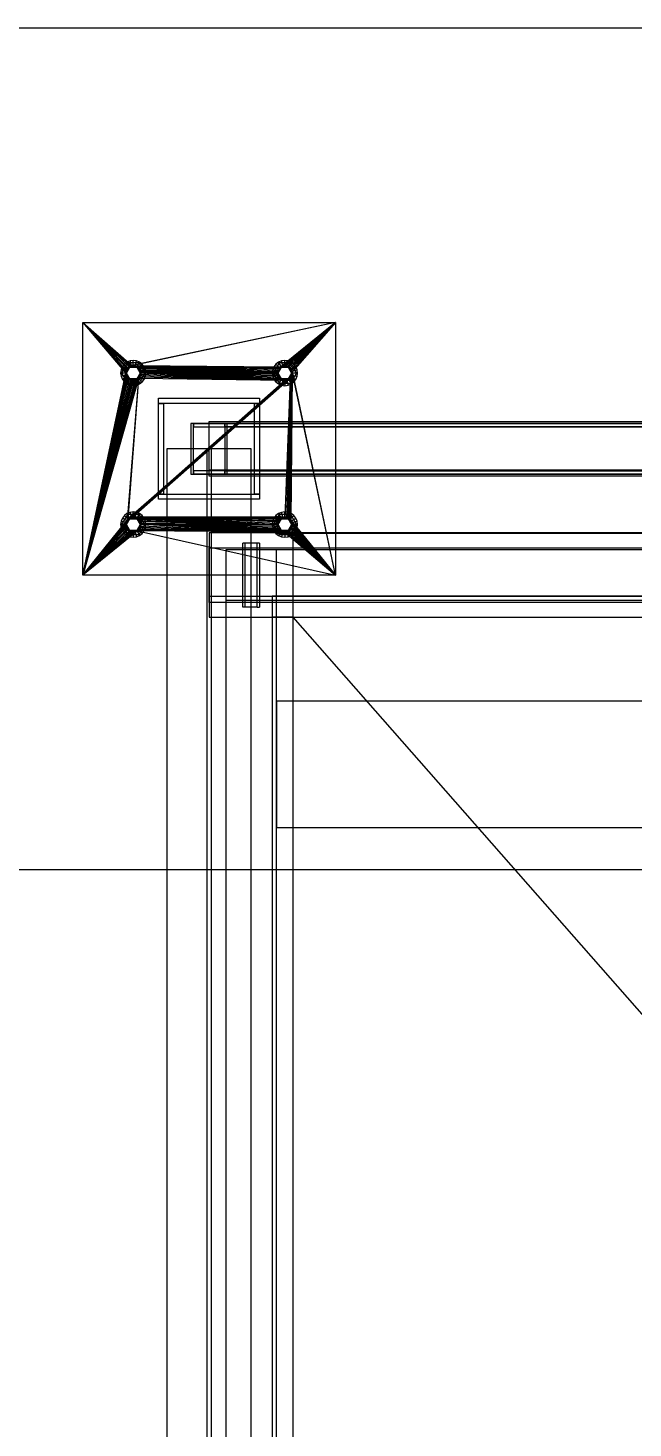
# Model space of a CAD drawing. Header units: millimetres. Extents: x -191664 to 191490, y -197311 to 10263.
# Drawn here: x 11355 to 12073, y -15314 to -13650 of the extents above; entities that cross this region are included whole.
import ezdxf

# ---------------------------------------------------------------- set-up
doc = ezdxf.new("R2010")
doc.units = ezdxf.units.MM
for name, color, linetype, lineweight in [('ACCESOS_PROPUESTOS', 30, 'Continuous', 0), ('COTAS_O', 1, 'Continuous', 0), ('superior_dosificador', 7, 'Continuous', 0)]:
    doc.layers.add(name, color=color, linetype=linetype, lineweight=lineweight)
doc.dimstyles.new('PLANTA_100', dxfattribs={"dimtxt": 250, "dimasz": 150, "dimexe": 150, "dimexo": 80, "dimgap": 100, "dimtad": 1, "dimtih": 1, "dimtoh": 1, "dimdec": 1, "dimdsep": 46, "dimcen": 0.09, "dimclrd": 1, "dimclre": 1, "dimclrt": 1, "dimadec": 0, "dimazin": 0, "dimtfac": 1, "dimtdec": 4, "dimtofl": 0, "dimtmove": 0, "dimatfit": 3, "dimfxl": 1, "dimtolj": 1, "dimtzin": 0, "dimarcsym": 0})

# ---------------------------------------------------------------- blocks, each defined once
blk = doc.blocks.new('*D32')
at = {"layer": 'COTAS_O', "color": 1, "lineweight": -2, "transparency": 16777216}
for p, q in [((11649.5, -14250), (12519.5, -14250)), ((12369.5, -15800), (12369.5, -14400)), ((11649.5, -15950), (12519.5, -15950))]:
    blk.add_line(p, q, dxfattribs=at)
at = {"layer": 'COTAS_O', "color": 1, "transparency": 16777216}
for points in [[(12344.5, -14400), (12394.5, -14400), (12369.5, -14250)], [(12344.5, -15800), (12394.5, -15800), (12369.5, -15950)]]:
    blk.add_solid(points, dxfattribs=at)
at = {"layer": 'Defpoints', "color": 0, "transparency": 16777216}
for p in [(11569.5, -14250), (12369.5, -14250), (11569.5, -15950)]:
    blk.add_point(p, dxfattribs=at)

msp = doc.modelspace()

# ---------------------------------------------------------------- linework, layer by layer
at = {"layer": 'ACCESOS_PROPUESTOS'}
for p, q in [((60117.12, -13650), (-1000, -13650)), ((-1000, -14650), (60117.12, -14650))]:
    msp.add_line(p, q, dxfattribs=at)
at = {"layer": 'superior_dosificador', "color": 252, "true_color": 0x82929a}
for p, q in [((11419.53, -14300), (11419.53, -14000)), ((11419.53, -14000), (11470.53, -14060)), ((11419.53, -14000), (11470.7, -14058.24)), ((11419.53, -14000), (11471.21, -14056.56)), ((11419.53, -14000), (11472.05, -14055)), ((11419.53, -14000), (11473.16, -14053.64)), ((11419.53, -14000), (11474.53, -14052.52)), ((11419.53, -14000), (11476.08, -14051.69)), ((11419.53, -14000), (11477.77, -14051.17)), ((11419.53, -14000), (11719.53, -14000)), ((11719.53, -14000), (11477.77, -14051.17)), ((11719.53, -14000), (11479.53, -14051)), ((11719.53, -14000), (11654.53, -14052.52)), ((11719.53, -14000), (11656.08, -14051.69)), ((11719.53, -14000), (11657.77, -14051.17)), ((11719.53, -14000), (11659.53, -14051)), ((11719.53, -14000), (11661.28, -14051.17)), ((11719.53, -14000), (11662.97, -14051.69)), ((11719.53, -14000), (11664.53, -14052.52)), ((11719.53, -14000), (11665.89, -14053.64)), ((11719.53, -14000), (11667.01, -14055)), ((11719.53, -14000), (11667.84, -14056.56)), ((11719.53, -14000), (11668.36, -14058.24)), ((11719.53, -14000), (11719.53, -14300)), ((11471.21, -14056.56), (11470.7, -14058.24)), ((11472.05, -14055), (11471.21, -14056.56)), ((11473.16, -14053.64), (11472.05, -14055)), ((11474.53, -14052.52), (11473.16, -14053.64)), ((11476.08, -14051.69), (11474.53, -14052.52)), ((11477.77, -14051.17), (11476.08, -14051.69)), ((11479.53, -14051), (11477.77, -14051.17)), ((11481.28, -14051.17), (11479.53, -14051)), ((11479.53, -14051), (11650.7, -14058.24)), ((11479.53, -14051), (11651.21, -14056.56)), ((11479.53, -14051), (11652.05, -14055)), ((11479.53, -14051), (11653.16, -14053.64)), ((11479.53, -14051), (11654.53, -14052.52)), ((11482.97, -14051.69), (11481.28, -14051.17)), ((11481.28, -14051.17), (11650.7, -14058.24)), ((11484.53, -14052.52), (11482.97, -14051.69)), ((11482.97, -14051.69), (11650.7, -14058.24)), ((11485.89, -14053.64), (11484.53, -14052.52)), ((11484.53, -14052.52), (11650.7, -14058.24)), ((11487.01, -14055), (11485.89, -14053.64)), ((11485.89, -14053.64), (11650.7, -14058.24)), ((11487.84, -14056.56), (11487.01, -14055)), ((11487.01, -14055), (11650.7, -14058.24)), ((11488.36, -14058.24), (11487.84, -14056.56)), ((11487.84, -14056.56), (11650.7, -14058.24)), ((11651.21, -14056.56), (11650.7, -14058.24)), ((11652.05, -14055), (11651.21, -14056.56)), ((11653.16, -14053.64), (11652.05, -14055)), ((11654.53, -14052.52), (11653.16, -14053.64)), ((11656.08, -14051.69), (11654.53, -14052.52)), ((11657.77, -14051.17), (11656.08, -14051.69)), ((11659.53, -14051), (11657.77, -14051.17)), ((11661.28, -14051.17), (11659.53, -14051)), ((11662.97, -14051.69), (11661.28, -14051.17)), ((11664.53, -14052.52), (11662.97, -14051.69)), ((11665.89, -14053.64), (11664.53, -14052.52)), ((11667.01, -14055), (11665.89, -14053.64)), ((11667.84, -14056.56), (11667.01, -14055)), ((11668.36, -14058.24), (11667.84, -14056.56)), ((11419.53, -14300), (11470.53, -14060)), ((11470.7, -14061.76), (11419.53, -14300)), ((11471.21, -14063.44), (11419.53, -14300)), ((11472.05, -14065), (11419.53, -14300)), ((11473.16, -14066.36), (11419.53, -14300)), ((11485.89, -14066.36), (11419.53, -14300)), ((11474.53, -14067.48), (11419.53, -14300)), ((11484.53, -14067.48), (11419.53, -14300)), ((11476.08, -14068.31), (11419.53, -14300)), ((11482.97, -14068.31), (11419.53, -14300)), ((11477.77, -14068.83), (11419.53, -14300)), ((11481.28, -14068.83), (11419.53, -14300)), ((11479.53, -14069), (11419.53, -14300)), ((11470.7, -14058.24), (11470.53, -14060)), ((11470.53, -14060), (11470.7, -14061.76)), ((11470.7, -14061.76), (11471.21, -14063.44)), ((11471.21, -14063.44), (11472.05, -14065)), ((11472.05, -14065), (11473.16, -14066.36)), ((11485.89, -14066.36), (11472.05, -14235)), ((11473.16, -14066.36), (11474.53, -14067.48)), ((11485.89, -14066.36), (11473.16, -14233.64)), ((11665.89, -14066.36), (11473.16, -14233.64)), ((11664.53, -14067.48), (11473.16, -14233.64)), ((11662.97, -14068.31), (11473.16, -14233.64)), ((11661.28, -14068.83), (11473.16, -14233.64)), ((11659.53, -14069), (11473.16, -14233.64)), ((11665.89, -14066.36), (11474.53, -14232.52)), ((11474.53, -14067.48), (11476.08, -14068.31)), ((11665.89, -14066.36), (11476.08, -14231.69)), ((11476.08, -14068.31), (11477.77, -14068.83)), ((11665.89, -14066.36), (11477.77, -14231.17)), ((11477.77, -14068.83), (11479.53, -14069)), ((11665.89, -14066.36), (11479.53, -14231)), ((11479.53, -14069), (11481.28, -14068.83)), ((11481.28, -14068.83), (11482.97, -14068.31)), ((11482.97, -14068.31), (11484.53, -14067.48)), ((11484.53, -14067.48), (11485.89, -14066.36)), ((11485.89, -14066.36), (11487.01, -14065)), ((11659.53, -14069), (11485.89, -14066.36)), ((11487.01, -14065), (11487.84, -14063.44)), ((11659.53, -14069), (11487.01, -14065)), ((11487.84, -14063.44), (11488.36, -14061.76)), ((11659.53, -14069), (11487.84, -14063.44)), ((11488.53, -14060), (11488.36, -14058.24)), ((11488.36, -14058.24), (11650.7, -14058.24)), ((11488.36, -14061.76), (11488.53, -14060)), ((11659.53, -14069), (11488.36, -14061.76)), ((11488.53, -14060), (11650.7, -14058.24)), ((11650.53, -14060), (11488.53, -14060)), ((11650.7, -14061.76), (11488.53, -14060)), ((11651.21, -14063.44), (11488.53, -14060)), ((11652.05, -14065), (11488.53, -14060)), ((11653.16, -14066.36), (11488.53, -14060)), ((11654.53, -14067.48), (11488.53, -14060)), ((11656.08, -14068.31), (11488.53, -14060)), ((11657.77, -14068.83), (11488.53, -14060)), ((11659.53, -14069), (11488.53, -14060)), ((11650.7, -14058.24), (11650.53, -14060)), ((11650.53, -14060), (11650.7, -14061.76)), ((11650.7, -14061.76), (11651.21, -14063.44)), ((11651.21, -14063.44), (11652.05, -14065)), ((11652.05, -14065), (11653.16, -14066.36)), ((11653.16, -14066.36), (11654.53, -14067.48)), ((11654.53, -14067.48), (11656.08, -14068.31)), ((11656.08, -14068.31), (11657.77, -14068.83)), ((11657.77, -14068.83), (11659.53, -14069)), ((11668.53, -14060), (11659.53, -14231)), ((11668.36, -14061.76), (11659.53, -14231)), ((11667.84, -14063.44), (11659.53, -14231)), ((11667.01, -14065), (11659.53, -14231)), ((11665.89, -14066.36), (11659.53, -14231)), ((11659.53, -14069), (11661.28, -14068.83)), ((11668.53, -14060), (11661.28, -14231.17)), ((11661.28, -14068.83), (11662.97, -14068.31)), ((11662.97, -14231.69), (11668.53, -14060)), ((11662.97, -14068.31), (11664.53, -14067.48)), ((11664.53, -14232.52), (11668.53, -14060)), ((11664.53, -14067.48), (11665.89, -14066.36)), ((11665.89, -14233.64), (11668.53, -14060)), ((11665.89, -14066.36), (11667.01, -14065)), ((11667.01, -14235), (11668.53, -14060)), ((11667.01, -14065), (11667.84, -14063.44)), ((11667.84, -14063.44), (11668.36, -14061.76)), ((11719.53, -14300), (11668.36, -14058.24)), ((11668.53, -14060), (11668.36, -14058.24)), ((11668.36, -14061.76), (11668.53, -14060)), ((11719.53, -14300), (11668.53, -14060)), ((11419.53, -14300), (11472.05, -14235)), ((11419.53, -14300), (11471.21, -14236.56)), ((11419.53, -14300), (11470.7, -14238.24)), ((11470.7, -14238.24), (11470.53, -14240)), ((11471.21, -14236.56), (11470.7, -14238.24)), ((11472.05, -14235), (11471.21, -14236.56)), ((11473.16, -14233.64), (11472.05, -14235)), ((11474.53, -14232.52), (11473.16, -14233.64)), ((11476.08, -14231.69), (11474.53, -14232.52)), ((11477.77, -14231.17), (11476.08, -14231.69)), ((11479.53, -14231), (11477.77, -14231.17)), ((11481.28, -14231.17), (11479.53, -14231)), ((11479.53, -14231), (11650.53, -14240)), ((11479.53, -14231), (11650.7, -14238.24)), ((11479.53, -14231), (11651.21, -14236.56)), ((11479.53, -14231), (11652.05, -14235)), ((11479.53, -14231), (11653.16, -14233.64)), ((11479.53, -14231), (11654.53, -14232.52)), ((11479.53, -14231), (11656.08, -14231.69)), ((11479.53, -14231), (11657.77, -14231.17)), ((11479.53, -14231), (11659.53, -14231)), ((11482.97, -14231.69), (11481.28, -14231.17)), ((11481.28, -14231.17), (11650.53, -14240)), ((11484.53, -14232.52), (11482.97, -14231.69)), ((11482.97, -14231.69), (11650.53, -14240)), ((11485.89, -14233.64), (11484.53, -14232.52)), ((11484.53, -14232.52), (11650.53, -14240)), ((11487.01, -14235), (11485.89, -14233.64)), ((11485.89, -14233.64), (11650.53, -14240)), ((11487.84, -14236.56), (11487.01, -14235)), ((11487.01, -14235), (11650.53, -14240)), ((11488.36, -14238.24), (11487.84, -14236.56)), ((11487.84, -14236.56), (11650.53, -14240)), ((11488.53, -14240), (11488.36, -14238.24)), ((11488.36, -14238.24), (11650.53, -14240)), ((11650.7, -14238.24), (11650.53, -14240)), ((11651.21, -14236.56), (11650.7, -14238.24)), ((11652.05, -14235), (11651.21, -14236.56)), ((11653.16, -14233.64), (11652.05, -14235)), ((11654.53, -14232.52), (11653.16, -14233.64)), ((11656.08, -14231.69), (11654.53, -14232.52)), ((11657.77, -14231.17), (11656.08, -14231.69)), ((11659.53, -14231), (11657.77, -14231.17)), ((11661.28, -14231.17), (11659.53, -14231)), ((11662.97, -14231.69), (11661.28, -14231.17)), ((11664.53, -14232.52), (11662.97, -14231.69)), ((11665.89, -14233.64), (11664.53, -14232.52)), ((11667.01, -14235), (11665.89, -14233.64)), ((11667.84, -14236.56), (11667.01, -14235)), ((11667.01, -14235), (11719.53, -14300)), ((11668.36, -14238.24), (11667.84, -14236.56)), ((11667.84, -14236.56), (11719.53, -14300)), ((11668.53, -14240), (11668.36, -14238.24)), ((11668.36, -14238.24), (11719.53, -14300)), ((11470.53, -14240), (11419.53, -14300)), ((11470.7, -14241.76), (11419.53, -14300)), ((11471.21, -14243.44), (11419.53, -14300)), ((11472.05, -14245), (11419.53, -14300)), ((11473.16, -14246.36), (11419.53, -14300)), ((11474.53, -14247.48), (11419.53, -14300)), ((11484.53, -14247.48), (11419.53, -14300)), ((11476.08, -14248.31), (11419.53, -14300)), ((11482.97, -14248.31), (11419.53, -14300)), ((11477.77, -14248.83), (11419.53, -14300)), ((11481.28, -14248.83), (11419.53, -14300)), ((11479.53, -14249), (11419.53, -14300)), ((11470.53, -14240), (11470.7, -14241.76)), ((11470.7, -14241.76), (11471.21, -14243.44)), ((11471.21, -14243.44), (11472.05, -14245)), ((11472.05, -14245), (11473.16, -14246.36)), ((11473.16, -14246.36), (11474.53, -14247.48)), ((11474.53, -14247.48), (11476.08, -14248.31)), ((11476.08, -14248.31), (11477.77, -14248.83)), ((11477.77, -14248.83), (11479.53, -14249)), ((11479.53, -14249), (11481.28, -14248.83)), ((11481.28, -14248.83), (11482.97, -14248.31)), ((11482.97, -14248.31), (11484.53, -14247.48)), ((11484.53, -14247.48), (11485.89, -14246.36)), ((11484.53, -14247.48), (11719.53, -14300)), ((11659.53, -14249), (11484.53, -14247.48)), ((11485.89, -14246.36), (11487.01, -14245)), ((11659.53, -14249), (11485.89, -14246.36)), ((11487.01, -14245), (11487.84, -14243.44)), ((11659.53, -14249), (11487.01, -14245)), ((11487.84, -14243.44), (11488.36, -14241.76)), ((11659.53, -14249), (11487.84, -14243.44)), ((11488.36, -14241.76), (11488.53, -14240)), ((11659.53, -14249), (11488.36, -14241.76)), ((11650.53, -14240), (11488.53, -14240)), ((11650.7, -14241.76), (11488.53, -14240)), ((11651.21, -14243.44), (11488.53, -14240)), ((11652.05, -14245), (11488.53, -14240)), ((11653.16, -14246.36), (11488.53, -14240)), ((11654.53, -14247.48), (11488.53, -14240)), ((11656.08, -14248.31), (11488.53, -14240)), ((11657.77, -14248.83), (11488.53, -14240)), ((11659.53, -14249), (11488.53, -14240)), ((11650.53, -14240), (11650.7, -14241.76)), ((11650.7, -14241.76), (11651.21, -14243.44)), ((11651.21, -14243.44), (11652.05, -14245)), ((11652.05, -14245), (11653.16, -14246.36)), ((11653.16, -14246.36), (11654.53, -14247.48)), ((11654.53, -14247.48), (11656.08, -14248.31)), ((11656.08, -14248.31), (11657.77, -14248.83)), ((11657.77, -14248.83), (11659.53, -14249)), ((11659.53, -14249), (11661.28, -14248.83)), ((11659.53, -14249), (11719.53, -14300)), ((11661.28, -14248.83), (11662.97, -14248.31)), ((11661.28, -14248.83), (11719.53, -14300)), ((11662.97, -14248.31), (11664.53, -14247.48)), ((11662.97, -14248.31), (11719.53, -14300)), ((11664.53, -14247.48), (11665.89, -14246.36)), ((11664.53, -14247.48), (11719.53, -14300)), ((11665.89, -14246.36), (11667.01, -14245)), ((11665.89, -14246.36), (11719.53, -14300)), ((11667.01, -14245), (11667.84, -14243.44)), ((11667.01, -14245), (11719.53, -14300)), ((11667.84, -14243.44), (11668.36, -14241.76)), ((11667.84, -14243.44), (11719.53, -14300)), ((11668.36, -14241.76), (11668.53, -14240)), ((11668.36, -14241.76), (11719.53, -14300)), ((11668.53, -14240), (11719.53, -14300)), ((11719.53, -14300), (11419.53, -14300))]:
    msp.add_line(p, q, dxfattribs=at)
at = {"layer": 'superior_dosificador', "color": 252, "true_color": 0x8ba19a}
for p, q in [((11465.04, -14056.12), (11464.53, -14060)), ((11466.54, -14052.5), (11465.04, -14056.12)), ((11470.84, -14057.67), (11465.04, -14056.12)), ((11472.6, -14048.01), (11465.68, -14060)), ((11468.92, -14049.39), (11466.54, -14052.5)), ((11471.73, -14055.5), (11466.54, -14052.5)), ((11472.03, -14047.01), (11468.92, -14049.39)), ((11473.16, -14053.64), (11468.92, -14049.39)), ((11470.84, -14057.67), (11471.73, -14055.5)), ((11471.53, -14060), (11475.53, -14053.07)), ((11471.73, -14055.5), (11473.16, -14053.64)), ((11475.65, -14045.51), (11472.03, -14047.01)), ((11475.03, -14052.21), (11472.03, -14047.01)), ((11486.45, -14048.01), (11472.6, -14048.01)), ((11475.53, -14053.07), (11472.6, -14048.01)), ((11473.16, -14053.64), (11475.03, -14052.21)), ((11475.03, -14052.21), (11477.2, -14051.31)), ((11475.53, -14053.07), (11483.53, -14053.07)), ((11479.53, -14045), (11475.65, -14045.51)), ((11477.2, -14051.31), (11475.65, -14045.51)), ((11477.2, -14051.31), (11479.53, -14051)), ((11483.41, -14045.51), (11479.53, -14045)), ((11479.53, -14051), (11479.53, -14045)), ((11479.53, -14051), (11481.86, -14051.31)), ((11481.86, -14051.31), (11483.41, -14045.51)), ((11481.86, -14051.31), (11484.03, -14052.21)), ((11487.03, -14047.01), (11483.41, -14045.51)), ((11483.53, -14053.07), (11486.45, -14048.01)), ((11483.53, -14053.07), (11487.53, -14060)), ((11484.03, -14052.21), (11487.03, -14047.01)), ((11484.03, -14052.21), (11485.89, -14053.64)), ((11485.89, -14053.64), (11490.14, -14049.39)), ((11485.89, -14053.64), (11487.32, -14055.5)), ((11493.38, -14060), (11486.45, -14048.01)), ((11490.14, -14049.39), (11487.03, -14047.01)), ((11487.32, -14055.5), (11492.52, -14052.5)), ((11487.32, -14055.5), (11488.22, -14057.67)), ((11488.22, -14057.67), (11494.02, -14056.12)), ((11492.52, -14052.5), (11490.14, -14049.39)), ((11494.02, -14056.12), (11492.52, -14052.5)), ((11494.53, -14060), (11494.02, -14056.12)), ((11645.04, -14056.12), (11644.53, -14060)), ((11646.54, -14052.5), (11645.04, -14056.12)), ((11650.84, -14057.67), (11645.04, -14056.12)), ((11652.6, -14048.01), (11645.68, -14060)), ((11648.92, -14049.39), (11646.54, -14052.5)), ((11651.73, -14055.5), (11646.54, -14052.5)), ((11652.03, -14047.01), (11648.92, -14049.39)), ((11653.16, -14053.64), (11648.92, -14049.39)), ((11650.84, -14057.67), (11651.73, -14055.5)), ((11651.53, -14060), (11655.53, -14053.07)), ((11651.73, -14055.5), (11653.16, -14053.64)), ((11655.65, -14045.51), (11652.03, -14047.01)), ((11655.03, -14052.21), (11652.03, -14047.01)), ((11666.45, -14048.01), (11652.6, -14048.01)), ((11655.53, -14053.07), (11652.6, -14048.01)), ((11653.16, -14053.64), (11655.03, -14052.21)), ((11655.03, -14052.21), (11657.2, -14051.31)), ((11655.53, -14053.07), (11663.53, -14053.07)), ((11659.53, -14045), (11655.65, -14045.51)), ((11657.2, -14051.31), (11655.65, -14045.51)), ((11657.2, -14051.31), (11659.53, -14051)), ((11663.41, -14045.51), (11659.53, -14045)), ((11659.53, -14051), (11659.53, -14045)), ((11659.53, -14051), (11661.86, -14051.31)), ((11661.86, -14051.31), (11663.41, -14045.51)), ((11661.86, -14051.31), (11664.03, -14052.21)), ((11667.03, -14047.01), (11663.41, -14045.51)), ((11663.53, -14053.07), (11666.45, -14048.01)), ((11663.53, -14053.07), (11667.53, -14060)), ((11664.03, -14052.21), (11667.03, -14047.01)), ((11664.03, -14052.21), (11665.89, -14053.64)), ((11665.89, -14053.64), (11670.14, -14049.39)), ((11665.89, -14053.64), (11667.32, -14055.5)), ((11673.38, -14060), (11666.45, -14048.01)), ((11670.14, -14049.39), (11667.03, -14047.01)), ((11667.32, -14055.5), (11672.52, -14052.5)), ((11667.32, -14055.5), (11668.22, -14057.67)), ((11668.22, -14057.67), (11674.02, -14056.12)), ((11672.52, -14052.5), (11670.14, -14049.39)), ((11674.02, -14056.12), (11672.52, -14052.5)), ((11674.53, -14060), (11674.02, -14056.12)), ((11470.53, -14060), (11464.53, -14060)), ((11464.53, -14060), (11465.04, -14063.88)), ((11470.84, -14062.33), (11465.04, -14063.88)), ((11465.04, -14063.88), (11466.54, -14067.5)), ((11471.53, -14060), (11465.68, -14060)), ((11465.68, -14060), (11472.6, -14071.99)), ((11471.73, -14064.5), (11466.54, -14067.5)), ((11466.54, -14067.5), (11468.92, -14070.61)), ((11473.16, -14066.36), (11468.92, -14070.61)), ((11468.92, -14070.61), (11472.03, -14072.99)), ((11470.53, -14060), (11470.84, -14057.67)), ((11470.84, -14062.33), (11470.53, -14060)), ((11471.73, -14064.5), (11470.84, -14062.33)), ((11475.53, -14066.93), (11471.53, -14060)), ((11473.16, -14066.36), (11471.73, -14064.5)), ((11475.03, -14067.79), (11472.03, -14072.99)), ((11472.03, -14072.99), (11475.65, -14074.49)), ((11475.53, -14066.93), (11472.6, -14071.99)), ((11472.6, -14071.99), (11486.45, -14071.99)), ((11475.03, -14067.79), (11473.16, -14066.36)), ((11477.2, -14068.69), (11475.03, -14067.79)), ((11483.53, -14066.93), (11475.53, -14066.93)), ((11477.2, -14068.69), (11475.65, -14074.49)), ((11479.53, -14069), (11477.2, -14068.69)), ((11481.86, -14068.69), (11479.53, -14069)), ((11479.53, -14069), (11479.53, -14075)), ((11484.03, -14067.79), (11481.86, -14068.69)), ((11481.86, -14068.69), (11483.41, -14074.49)), ((11483.41, -14074.49), (11487.03, -14072.99)), ((11487.53, -14060), (11483.53, -14066.93)), ((11483.53, -14066.93), (11486.45, -14071.99)), ((11485.89, -14066.36), (11484.03, -14067.79)), ((11484.03, -14067.79), (11487.03, -14072.99)), ((11487.32, -14064.5), (11485.89, -14066.36)), ((11485.89, -14066.36), (11490.14, -14070.61)), ((11486.45, -14071.99), (11493.38, -14060)), ((11487.03, -14072.99), (11490.14, -14070.61)), ((11488.22, -14062.33), (11487.32, -14064.5)), ((11487.32, -14064.5), (11492.52, -14067.5)), ((11493.38, -14060), (11487.53, -14060)), ((11488.22, -14057.67), (11488.53, -14060)), ((11488.53, -14060), (11488.22, -14062.33)), ((11488.22, -14062.33), (11494.02, -14063.88)), ((11494.53, -14060), (11488.53, -14060)), ((11490.14, -14070.61), (11492.52, -14067.5)), ((11492.52, -14067.5), (11494.02, -14063.88)), ((11494.02, -14063.88), (11494.53, -14060)), ((11650.53, -14060), (11644.53, -14060)), ((11644.53, -14060), (11645.04, -14063.88)), ((11650.84, -14062.33), (11645.04, -14063.88)), ((11645.04, -14063.88), (11646.54, -14067.5)), ((11651.53, -14060), (11645.68, -14060)), ((11645.68, -14060), (11652.6, -14071.99)), ((11651.73, -14064.5), (11646.54, -14067.5)), ((11646.54, -14067.5), (11648.92, -14070.61)), ((11653.16, -14066.36), (11648.92, -14070.61)), ((11648.92, -14070.61), (11652.03, -14072.99)), ((11650.53, -14060), (11650.84, -14057.67)), ((11650.84, -14062.33), (11650.53, -14060)), ((11651.73, -14064.5), (11650.84, -14062.33)), ((11655.53, -14066.93), (11651.53, -14060)), ((11653.16, -14066.36), (11651.73, -14064.5)), ((11655.03, -14067.79), (11652.03, -14072.99)), ((11652.03, -14072.99), (11655.65, -14074.49)), ((11655.53, -14066.93), (11652.6, -14071.99)), ((11652.6, -14071.99), (11666.45, -14071.99)), ((11655.03, -14067.79), (11653.16, -14066.36)), ((11657.2, -14068.69), (11655.03, -14067.79)), ((11663.53, -14066.93), (11655.53, -14066.93)), ((11657.2, -14068.69), (11655.65, -14074.49)), ((11659.53, -14069), (11657.2, -14068.69)), ((11661.86, -14068.69), (11659.53, -14069)), ((11659.53, -14069), (11659.53, -14075)), ((11664.03, -14067.79), (11661.86, -14068.69)), ((11661.86, -14068.69), (11663.41, -14074.49)), ((11663.41, -14074.49), (11667.03, -14072.99)), ((11667.53, -14060), (11663.53, -14066.93)), ((11663.53, -14066.93), (11666.45, -14071.99)), ((11665.89, -14066.36), (11664.03, -14067.79)), ((11664.03, -14067.79), (11667.03, -14072.99)), ((11667.32, -14064.5), (11665.89, -14066.36)), ((11665.89, -14066.36), (11670.14, -14070.61)), ((11666.45, -14071.99), (11673.38, -14060)), ((11667.03, -14072.99), (11670.14, -14070.61)), ((11668.22, -14062.33), (11667.32, -14064.5)), ((11667.32, -14064.5), (11672.52, -14067.5)), ((11673.38, -14060), (11667.53, -14060)), ((11668.22, -14057.67), (11668.53, -14060)), ((11668.53, -14060), (11668.22, -14062.33)), ((11668.22, -14062.33), (11674.02, -14063.88)), ((11674.53, -14060), (11668.53, -14060)), ((11670.14, -14070.61), (11672.52, -14067.5)), ((11672.52, -14067.5), (11674.02, -14063.88)), ((11674.02, -14063.88), (11674.53, -14060)), ((11475.65, -14074.49), (11479.53, -14075)), ((11479.53, -14075), (11483.41, -14074.49)), ((11655.65, -14074.49), (11659.53, -14075)), ((11659.53, -14075), (11663.41, -14074.49)), ((11465.04, -14236.12), (11464.53, -14240)), ((11466.54, -14232.5), (11465.04, -14236.12)), ((11470.84, -14237.67), (11465.04, -14236.12)), ((11472.6, -14228.01), (11465.68, -14240)), ((11468.92, -14229.39), (11466.54, -14232.5)), ((11471.73, -14235.5), (11466.54, -14232.5)), ((11472.03, -14227.01), (11468.92, -14229.39)), ((11473.16, -14233.64), (11468.92, -14229.39)), ((11470.53, -14240), (11470.84, -14237.67)), ((11470.84, -14237.67), (11471.73, -14235.5)), ((11471.53, -14240), (11475.53, -14233.07)), ((11471.73, -14235.5), (11473.16, -14233.64)), ((11475.65, -14225.51), (11472.03, -14227.01)), ((11475.03, -14232.21), (11472.03, -14227.01)), ((11486.45, -14228.01), (11472.6, -14228.01)), ((11475.53, -14233.07), (11472.6, -14228.01)), ((11473.16, -14233.64), (11475.03, -14232.21)), ((11475.03, -14232.21), (11477.2, -14231.31)), ((11475.53, -14233.07), (11483.53, -14233.07)), ((11479.53, -14225), (11475.65, -14225.51)), ((11477.2, -14231.31), (11475.65, -14225.51)), ((11477.2, -14231.31), (11479.53, -14231)), ((11483.41, -14225.51), (11479.53, -14225)), ((11479.53, -14231), (11479.53, -14225)), ((11479.53, -14231), (11481.86, -14231.31)), ((11481.86, -14231.31), (11483.41, -14225.51)), ((11481.86, -14231.31), (11484.03, -14232.21)), ((11487.03, -14227.01), (11483.41, -14225.51)), ((11483.53, -14233.07), (11486.45, -14228.01)), ((11483.53, -14233.07), (11487.53, -14240)), ((11484.03, -14232.21), (11487.03, -14227.01)), ((11484.03, -14232.21), (11485.89, -14233.64)), ((11485.89, -14233.64), (11490.14, -14229.39)), ((11485.89, -14233.64), (11487.32, -14235.5)), ((11493.38, -14240), (11486.45, -14228.01)), ((11490.14, -14229.39), (11487.03, -14227.01)), ((11487.32, -14235.5), (11492.52, -14232.5)), ((11487.32, -14235.5), (11488.22, -14237.67)), ((11488.22, -14237.67), (11494.02, -14236.12)), ((11488.22, -14237.67), (11488.53, -14240)), ((11492.52, -14232.5), (11490.14, -14229.39)), ((11494.02, -14236.12), (11492.52, -14232.5)), ((11494.53, -14240), (11494.02, -14236.12)), ((11645.04, -14236.12), (11644.53, -14240)), ((11646.54, -14232.5), (11645.04, -14236.12)), ((11650.84, -14237.67), (11645.04, -14236.12)), ((11652.6, -14228.01), (11645.68, -14240)), ((11648.92, -14229.39), (11646.54, -14232.5)), ((11651.73, -14235.5), (11646.54, -14232.5)), ((11652.03, -14227.01), (11648.92, -14229.39)), ((11653.16, -14233.64), (11648.92, -14229.39)), ((11650.53, -14240), (11650.84, -14237.67)), ((11650.84, -14237.67), (11651.73, -14235.5)), ((11651.53, -14240), (11655.53, -14233.07)), ((11651.73, -14235.5), (11653.16, -14233.64)), ((11655.65, -14225.51), (11652.03, -14227.01)), ((11655.03, -14232.21), (11652.03, -14227.01)), ((11666.45, -14228.01), (11652.6, -14228.01)), ((11655.53, -14233.07), (11652.6, -14228.01)), ((11653.16, -14233.64), (11655.03, -14232.21)), ((11655.03, -14232.21), (11657.2, -14231.31)), ((11655.53, -14233.07), (11663.53, -14233.07)), ((11659.53, -14225), (11655.65, -14225.51)), ((11657.2, -14231.31), (11655.65, -14225.51)), ((11657.2, -14231.31), (11659.53, -14231)), ((11663.41, -14225.51), (11659.53, -14225)), ((11659.53, -14231), (11659.53, -14225)), ((11659.53, -14231), (11661.86, -14231.31)), ((11661.86, -14231.31), (11663.41, -14225.51)), ((11661.86, -14231.31), (11664.03, -14232.21)), ((11667.03, -14227.01), (11663.41, -14225.51)), ((11663.53, -14233.07), (11666.45, -14228.01)), ((11663.53, -14233.07), (11667.53, -14240)), ((11664.03, -14232.21), (11667.03, -14227.01)), ((11664.03, -14232.21), (11665.89, -14233.64)), ((11665.89, -14233.64), (11670.14, -14229.39)), ((11665.89, -14233.64), (11667.32, -14235.5)), ((11673.38, -14240), (11666.45, -14228.01)), ((11670.14, -14229.39), (11667.03, -14227.01)), ((11667.32, -14235.5), (11672.52, -14232.5)), ((11667.32, -14235.5), (11668.22, -14237.67)), ((11668.22, -14237.67), (11674.02, -14236.12)), ((11668.22, -14237.67), (11668.53, -14240)), ((11672.52, -14232.5), (11670.14, -14229.39)), ((11674.02, -14236.12), (11672.52, -14232.5)), ((11674.53, -14240), (11674.02, -14236.12)), ((11470.53, -14240), (11464.53, -14240)), ((11464.53, -14240), (11465.04, -14243.88)), ((11470.84, -14242.33), (11465.04, -14243.88)), ((11465.04, -14243.88), (11466.54, -14247.5)), ((11471.53, -14240), (11465.68, -14240)), ((11465.68, -14240), (11472.6, -14251.99)), ((11471.73, -14244.5), (11466.54, -14247.5)), ((11466.54, -14247.5), (11468.92, -14250.61)), ((11473.16, -14246.36), (11468.92, -14250.61)), ((11468.92, -14250.61), (11472.03, -14252.99)), ((11470.84, -14242.33), (11470.53, -14240)), ((11471.73, -14244.5), (11470.84, -14242.33)), ((11475.53, -14246.93), (11471.53, -14240)), ((11473.16, -14246.36), (11471.73, -14244.5)), ((11475.03, -14247.79), (11472.03, -14252.99)), ((11472.03, -14252.99), (11475.65, -14254.49)), ((11475.53, -14246.93), (11472.6, -14251.99)), ((11472.6, -14251.99), (11486.45, -14251.99)), ((11475.03, -14247.79), (11473.16, -14246.36)), ((11477.2, -14248.69), (11475.03, -14247.79)), ((11483.53, -14246.93), (11475.53, -14246.93)), ((11477.2, -14248.69), (11475.65, -14254.49)), ((11475.65, -14254.49), (11479.53, -14255)), ((11479.53, -14249), (11477.2, -14248.69)), ((11481.86, -14248.69), (11479.53, -14249)), ((11479.53, -14249), (11479.53, -14255)), ((11479.53, -14255), (11483.41, -14254.49)), ((11484.03, -14247.79), (11481.86, -14248.69)), ((11481.86, -14248.69), (11483.41, -14254.49)), ((11483.41, -14254.49), (11487.03, -14252.99)), ((11487.53, -14240), (11483.53, -14246.93)), ((11483.53, -14246.93), (11486.45, -14251.99)), ((11485.89, -14246.36), (11484.03, -14247.79)), ((11484.03, -14247.79), (11487.03, -14252.99)), ((11487.32, -14244.5), (11485.89, -14246.36)), ((11485.89, -14246.36), (11490.14, -14250.61)), ((11486.45, -14251.99), (11493.38, -14240)), ((11487.03, -14252.99), (11490.14, -14250.61)), ((11488.22, -14242.33), (11487.32, -14244.5)), ((11487.32, -14244.5), (11492.52, -14247.5)), ((11493.38, -14240), (11487.53, -14240)), ((11488.53, -14240), (11488.22, -14242.33)), ((11488.22, -14242.33), (11494.02, -14243.88)), ((11494.53, -14240), (11488.53, -14240)), ((11490.14, -14250.61), (11492.52, -14247.5)), ((11492.52, -14247.5), (11494.02, -14243.88)), ((11494.02, -14243.88), (11494.53, -14240)), ((11650.53, -14240), (11644.53, -14240)), ((11644.53, -14240), (11645.04, -14243.88)), ((11650.84, -14242.33), (11645.04, -14243.88)), ((11645.04, -14243.88), (11646.54, -14247.5)), ((11651.53, -14240), (11645.68, -14240)), ((11645.68, -14240), (11652.6, -14251.99)), ((11651.73, -14244.5), (11646.54, -14247.5)), ((11646.54, -14247.5), (11648.92, -14250.61)), ((11653.16, -14246.36), (11648.92, -14250.61)), ((11648.92, -14250.61), (11652.03, -14252.99)), ((11650.84, -14242.33), (11650.53, -14240)), ((11651.73, -14244.5), (11650.84, -14242.33)), ((11655.53, -14246.93), (11651.53, -14240)), ((11653.16, -14246.36), (11651.73, -14244.5)), ((11655.03, -14247.79), (11652.03, -14252.99)), ((11652.03, -14252.99), (11655.65, -14254.49)), ((11655.53, -14246.93), (11652.6, -14251.99)), ((11652.6, -14251.99), (11666.45, -14251.99)), ((11655.03, -14247.79), (11653.16, -14246.36)), ((11657.2, -14248.69), (11655.03, -14247.79)), ((11663.53, -14246.93), (11655.53, -14246.93)), ((11657.2, -14248.69), (11655.65, -14254.49)), ((11655.65, -14254.49), (11659.53, -14255)), ((11659.53, -14249), (11657.2, -14248.69)), ((11661.86, -14248.69), (11659.53, -14249)), ((11659.53, -14249), (11659.53, -14255)), ((11659.53, -14255), (11663.41, -14254.49)), ((11664.03, -14247.79), (11661.86, -14248.69)), ((11661.86, -14248.69), (11663.41, -14254.49)), ((11663.41, -14254.49), (11667.03, -14252.99)), ((11667.53, -14240), (11663.53, -14246.93)), ((11663.53, -14246.93), (11666.45, -14251.99)), ((11665.89, -14246.36), (11664.03, -14247.79)), ((11664.03, -14247.79), (11667.03, -14252.99)), ((11667.32, -14244.5), (11665.89, -14246.36)), ((11665.89, -14246.36), (11670.14, -14250.61)), ((11666.45, -14251.99), (11673.38, -14240)), ((11667.03, -14252.99), (11670.14, -14250.61)), ((11668.22, -14242.33), (11667.32, -14244.5)), ((11667.32, -14244.5), (11672.52, -14247.5)), ((11673.38, -14240), (11667.53, -14240)), ((11668.53, -14240), (11668.22, -14242.33)), ((11668.22, -14242.33), (11674.02, -14243.88)), ((11674.53, -14240), (11668.53, -14240)), ((11670.14, -14250.61), (11672.52, -14247.5)), ((11672.52, -14247.5), (11674.02, -14243.88)), ((11674.02, -14243.88), (11674.53, -14240))]:
    msp.add_line(p, q, dxfattribs=at)
at = {"layer": 'superior_dosificador', "color": 9, "true_color": 0xaeb9be}
for p, q in [((11471.8, -14057.93), (11472.6, -14056)), ((11472.6, -14056), (11473.87, -14054.34)), ((11473.87, -14054.34), (11475.53, -14053.07)), ((11475.53, -14053.07), (11477.46, -14052.27)), ((11477.46, -14052.27), (11479.53, -14052)), ((11479.53, -14052), (11481.6, -14052.27)), ((11481.6, -14052.27), (11483.53, -14053.07)), ((11483.53, -14053.07), (11485.19, -14054.34)), ((11485.19, -14054.34), (11486.46, -14056)), ((11486.46, -14056), (11487.26, -14057.93)), ((11651.8, -14057.93), (11652.6, -14056)), ((11652.6, -14056), (11653.87, -14054.34)), ((11653.87, -14054.34), (11655.53, -14053.07)), ((11655.53, -14053.07), (11657.46, -14052.27)), ((11657.46, -14052.27), (11659.53, -14052)), ((11659.53, -14052), (11661.6, -14052.27)), ((11661.6, -14052.27), (11663.53, -14053.07)), ((11663.53, -14053.07), (11665.19, -14054.34)), ((11665.19, -14054.34), (11666.46, -14056)), ((11666.46, -14056), (11667.26, -14057.93)), ((11471.53, -14060), (11471.8, -14057.93)), ((11471.8, -14062.07), (11471.53, -14060)), ((11472.6, -14064), (11471.8, -14062.07)), ((11473.87, -14065.66), (11472.6, -14064)), ((11475.53, -14066.93), (11473.87, -14065.66)), ((11477.46, -14067.73), (11475.53, -14066.93)), ((11479.53, -14068), (11477.46, -14067.73)), ((11481.6, -14067.73), (11479.53, -14068)), ((11483.53, -14066.93), (11481.6, -14067.73)), ((11485.19, -14065.66), (11483.53, -14066.93)), ((11486.46, -14064), (11485.19, -14065.66)), ((11487.26, -14062.07), (11486.46, -14064)), ((11487.26, -14057.93), (11487.53, -14060)), ((11487.53, -14060), (11487.26, -14062.07)), ((11651.53, -14060), (11651.8, -14057.93)), ((11651.8, -14062.07), (11651.53, -14060)), ((11652.6, -14064), (11651.8, -14062.07)), ((11653.87, -14065.66), (11652.6, -14064)), ((11655.53, -14066.93), (11653.87, -14065.66)), ((11657.46, -14067.73), (11655.53, -14066.93)), ((11659.53, -14068), (11657.46, -14067.73)), ((11661.6, -14067.73), (11659.53, -14068)), ((11663.53, -14066.93), (11661.6, -14067.73)), ((11665.19, -14065.66), (11663.53, -14066.93)), ((11666.46, -14064), (11665.19, -14065.66)), ((11667.26, -14062.07), (11666.46, -14064)), ((11667.26, -14057.93), (11667.53, -14060)), ((11667.53, -14060), (11667.26, -14062.07)), ((11471.53, -14240), (11471.8, -14237.93)), ((11471.8, -14237.93), (11472.6, -14236)), ((11472.6, -14236), (11473.87, -14234.34)), ((11473.87, -14234.34), (11475.53, -14233.07)), ((11475.53, -14233.07), (11477.46, -14232.27)), ((11477.46, -14232.27), (11479.53, -14232)), ((11479.53, -14232), (11481.6, -14232.27)), ((11481.6, -14232.27), (11483.53, -14233.07)), ((11483.53, -14233.07), (11485.19, -14234.34)), ((11485.19, -14234.34), (11486.46, -14236)), ((11486.46, -14236), (11487.26, -14237.93)), ((11487.26, -14237.93), (11487.53, -14240)), ((11651.53, -14240), (11651.8, -14237.93)), ((11651.8, -14237.93), (11652.6, -14236)), ((11652.6, -14236), (11653.87, -14234.34)), ((11653.87, -14234.34), (11655.53, -14233.07)), ((11655.53, -14233.07), (11657.46, -14232.27)), ((11657.46, -14232.27), (11659.53, -14232)), ((11659.53, -14232), (11661.6, -14232.27)), ((11661.6, -14232.27), (11663.53, -14233.07)), ((11663.53, -14233.07), (11665.19, -14234.34)), ((11665.19, -14234.34), (11666.46, -14236)), ((11666.46, -14236), (11667.26, -14237.93)), ((11667.26, -14237.93), (11667.53, -14240)), ((11471.8, -14242.07), (11471.53, -14240)), ((11472.6, -14244), (11471.8, -14242.07)), ((11473.87, -14245.66), (11472.6, -14244)), ((11475.53, -14246.93), (11473.87, -14245.66)), ((11477.46, -14247.73), (11475.53, -14246.93)), ((11479.53, -14248), (11477.46, -14247.73)), ((11481.6, -14247.73), (11479.53, -14248)), ((11483.53, -14246.93), (11481.6, -14247.73)), ((11485.19, -14245.66), (11483.53, -14246.93)), ((11486.46, -14244), (11485.19, -14245.66)), ((11487.26, -14242.07), (11486.46, -14244)), ((11487.53, -14240), (11487.26, -14242.07)), ((11651.8, -14242.07), (11651.53, -14240)), ((11652.6, -14244), (11651.8, -14242.07)), ((11653.87, -14245.66), (11652.6, -14244)), ((11655.53, -14246.93), (11653.87, -14245.66)), ((11657.46, -14247.73), (11655.53, -14246.93)), ((11659.53, -14248), (11657.46, -14247.73)), ((11661.6, -14247.73), (11659.53, -14248)), ((11663.53, -14246.93), (11661.6, -14247.73)), ((11665.19, -14245.66), (11663.53, -14246.93)), ((11666.46, -14244), (11665.19, -14245.66)), ((11667.26, -14242.07), (11666.46, -14244)), ((11667.53, -14240), (11667.26, -14242.07))]:
    msp.add_line(p, q, dxfattribs=at)
at = {"layer": 'superior_dosificador', "color": 8, "true_color": 0x667b86}
for p, q in [((11509.53, -14096), (11509.53, -14090)), ((11509.53, -14090), (11629.53, -14090)), ((11629.53, -14096), (11509.53, -14096)), ((11509.53, -14204), (11509.53, -14096)), ((11509.53, -14096), (11515.53, -14096)), ((11515.53, -14096), (11515.53, -14204)), ((11623.53, -14204), (11623.53, -14096)), ((11623.53, -14096), (11629.53, -14096)), ((11629.53, -14090), (11629.53, -14096)), ((11629.53, -14096), (11629.53, -14204)), ((13248.01, -14120), (11548.01, -14120)), ((11548.01, -14120), (11548.01, -14180)), ((11550.88, -14120), (11548.01, -14120)), ((11550.88, -14180), (11550.88, -14120)), ((11550.88, -14120), (13250.88, -14120)), ((11550.88, -14120), (11550.88, -14124)), ((11588.18, -14120), (11550.88, -14120)), ((11569.53, -14182.5), (11569.53, -14117.5)), ((11569.53, -14117.5), (13269.53, -14117.5)), ((13288.18, -14120), (11588.18, -14120)), ((11588.18, -14120), (11588.18, -14180)), ((11591.05, -14120), (11588.18, -14120)), ((11588.18, -14124), (11588.18, -14120)), ((11591.05, -14180), (11591.05, -14120)), ((11591.05, -14120), (13291.05, -14120)), ((11550.88, -14124), (13250.88, -14124)), ((11550.88, -14124), (11588.18, -14124)), ((13288.18, -14124), (11588.18, -14124)), ((11619.53, -14150), (11519.53, -14150)), ((11519.53, -14150), (11519.53, -16050)), ((11572.33, -14150), (11566.73, -14150)), ((11566.73, -14150), (11566.73, -16050)), ((11572.33, -16050), (11572.33, -14150)), ((11619.53, -16050), (11619.53, -14150)), ((11548.01, -14180), (13248.01, -14180)), ((11548.01, -14180), (11550.88, -14180)), ((13250.88, -14176), (11550.88, -14176)), ((11550.88, -14176), (11550.88, -14180)), ((11588.18, -14176), (11550.88, -14176)), ((13250.88, -14180), (11550.88, -14180)), ((11550.88, -14180), (11588.18, -14180)), ((11569.53, -14182.5), (11569.53, -14175)), ((11569.53, -14175), (13269.53, -14175)), ((13269.53, -14182.5), (11569.53, -14182.5)), ((11588.18, -14180), (11588.18, -14176)), ((11588.18, -14176), (13288.18, -14176)), ((11588.18, -14180), (13288.18, -14180)), ((11588.18, -14180), (11591.05, -14180)), ((13291.05, -14180), (11591.05, -14180)), ((11509.53, -14210), (11509.53, -14204)), ((11509.53, -14204), (11629.53, -14204)), ((11515.53, -14204), (11509.53, -14204)), ((11629.53, -14204), (11623.53, -14204)), ((11629.53, -14204), (11629.53, -14210)), ((11629.53, -14210), (11509.53, -14210)), ((11569.53, -14332.5), (11569.53, -14267.5)), ((11569.53, -14267.5), (13269.53, -14267.5)), ((11569.53, -14332.5), (11569.53, -14325)), ((11569.53, -14325), (13269.53, -14325)), ((13269.53, -14332.5), (11569.53, -14332.5))]:
    msp.add_line(p, q, dxfattribs=at)
at = {"layer": 'superior_dosificador', "color": 253, "true_color": 0x9caaa6}
for p, q in [((11669.53, -14250), (11569.53, -14250)), ((11569.53, -14250), (11569.53, -14350)), ((11669.53, -14350), (11669.53, -14250)), ((11649.53, -14270), (11589.53, -14270)), ((11589.53, -14270), (11589.53, -14330)), ((11612.46, -14262), (11609.53, -14262)), ((11609.53, -14338), (11609.53, -14262)), ((11619.53, -14262), (11612.46, -14262)), ((11612.46, -14338), (11612.46, -14262)), ((11626.6, -14262), (11619.53, -14262)), ((11619.53, -14338), (11619.53, -14262)), ((11629.53, -14262), (11626.6, -14262)), ((11626.6, -14338), (11626.6, -14262)), ((11629.53, -14262), (11629.53, -14338)), ((11649.53, -14330), (11649.53, -14270)), ((13189.53, -14270), (11649.53, -14270)), ((11589.53, -14330), (11649.53, -14330)), ((11589.53, -14330), (11589.53, -15870)), ((11612.46, -14338), (11609.53, -14338)), ((11619.53, -14338), (11612.46, -14338)), ((11626.6, -14338), (11619.53, -14338)), ((11626.6, -14338), (11629.53, -14338)), ((13194.53, -14325), (11644.53, -14325)), ((11644.53, -14325), (11644.53, -14350)), ((11649.53, -14330), (13189.53, -14330)), ((11649.53, -15870), (11649.53, -14330)), ((11569.53, -14350), (11669.53, -14350)), ((11644.53, -14350), (13194.53, -14350)), ((11669.53, -14350), (11644.53, -14350)), ((11644.53, -14350), (11644.53, -15850)), ((12169.53, -14920), (11669.53, -14350)), ((11669.53, -14350), (13169.53, -14350)), ((11669.53, -15850), (11669.53, -14350)), ((13189.53, -14450), (11649.53, -14450)), ((11649.53, -14450), (11649.53, -14600)), ((11649.53, -14600), (13189.53, -14600))]:
    msp.add_line(p, q, dxfattribs=at)

# ---------------------------------------------------------------- dimensions: what is measured, and where the dimension line sits
at = {"layer": 'COTAS_O'}
dim = msp.add_aligned_dim(p1=(11569.53, -15950), p2=(11569.53, -14250), distance=-800, text='<> O', dimstyle='PLANTA_100', dxfattribs=at)
dim.commit()
dim.dimension.update_dxf_attribs({"geometry": '*D32', "text_midpoint": (12369.53, -15100)})

doc.saveas('drawing.dxf')
